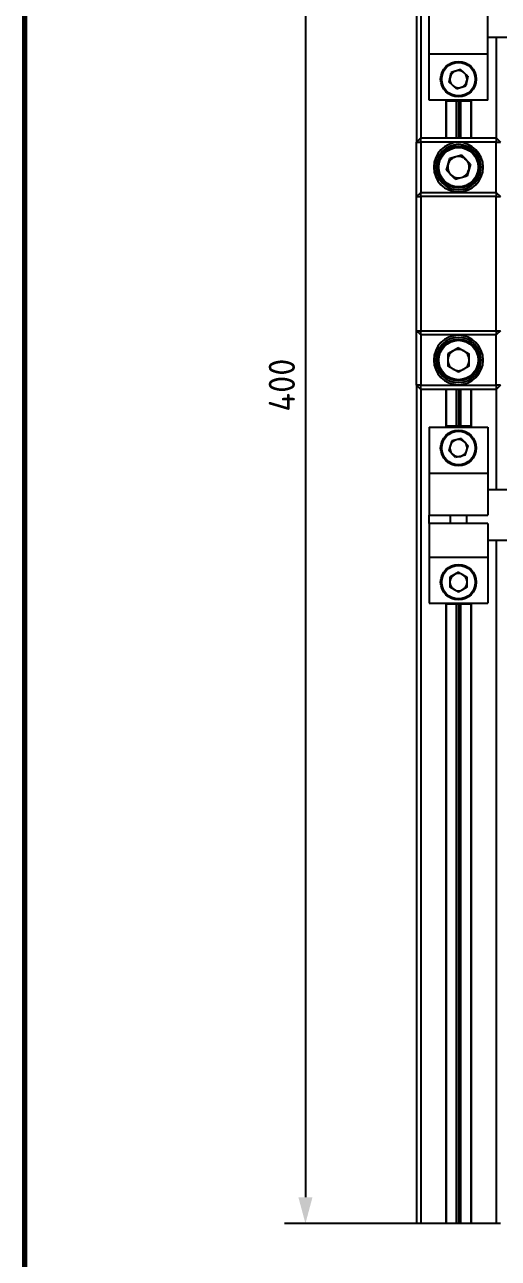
# Model space of a CAD drawing. Header units: millimetres. Extents: x 55 to 11032, y -227 to 3957.
# Drawn here: x 3195.9 to 3308.8, y 1990 to 2284.3 of the extents above; entities that cross this region are included whole.
import ezdxf

# ---------------------------------------------------------------- set-up
doc = ezdxf.new("R2010")
doc.units = ezdxf.units.MM
doc.header["$LTSCALE"] = 0.7
doc.header["$PDMODE"] = 35
doc.header["$PDSIZE"] = -4
doc.layers.get('0').update_dxf_attribs({"color": 255})
for name, color, linetype, lineweight in [('AM_5', 10, 'Continuous', 25), ('DIM', 94, 'Continuous', 25), ('KHUNGBV', 5, 'Continuous', 70)]:
    doc.layers.add(name, color=color, linetype=linetype, lineweight=lineweight)
doc.styles.add('TCVN-7284', font='tcvn+7284-2003r.ttf')
doc.dimstyles.new('TCVN_ISO-25_RadiusDia', dxfattribs={"dimtxt": 2.5, "dimasz": 2.5, "dimexe": 2, "dimexo": 0, "dimgap": 1, "dimtad": 1, "dimtoh": 1, "dimtxsty": 'TCVN-7284', "dimblk": 'Arrow', "dimcen": 0, "dimclrd": 256, "dimclre": 256, "dimclrt": 256, "dimadec": 0, "dimazin": 0, "dimtfac": 1, "dimtofl": 0, "dimtmove": 1, "dimatfit": 0, "dimldrblk": 'Arrow', "dimfxl": 1, "dimlwd": -1, "dimlwe": -1, "dimarcsym": 0})

# ---------------------------------------------------------------- blocks, each defined once
blk = doc.blocks.new('Arrow')
at = {"layer": 'DIM'}
blk.add_solid([(-1, 0.268), (-1, -0.268), (0, 0)], dxfattribs=at)
blk = doc.blocks.new('*D707')
at = {"layer": 'Defpoints', "color": 0, "ltscale": 0.2, "transparency": 16777216}
for p in [(3289.34, 2398.3), (3262.85, 1998.3), (3289.34, 1998.3)]:
    blk.add_point(p, dxfattribs=at)
at = {"layer": 'DIM', "ltscale": 0.2, "transparency": 16777216}
for p, q in [((3289.34, 2398.3), (3257.85, 2398.3)), ((3262.85, 2392.05), (3262.85, 2004.55)), ((3289.34, 1998.3), (3257.85, 1998.3))]:
    blk.add_line(p, q, dxfattribs=at)
at = {"layer": 'DIM', "ltscale": 0.2, "transparency": 16777216, "xscale": 6.25, "yscale": 6.25, "zscale": 6.25}
for p, rotation in [((3262.85, 2398.3), 90), ((3262.85, 1998.3), 270)]:
    blk.add_blockref('Arrow', p, dxfattribs=dict(at, rotation=rotation))
at = {"layer": 'DIM', "ltscale": 0.2, "transparency": 16777216, "insert": (3257.22, 2198.3), "char_height": 6.25, "attachment_point": 5, "rotation": 90, "style": 'TCVN-7284'}
blk.add_mtext('400', dxfattribs=at)
blk = doc.blocks.new('dfhjd')
at = {"layer": 'KHUNGBV', "color": 9, "ltscale": 5}
blk.add_line((6559.44, 2639.71), (6559.44, 3469.71), dxfattribs=at)

msp = doc.modelspace()

# ---------------------------------------------------------------- linework, layer by layer
at = {"color": 7, "linetype": 'Continuous', "lineweight": 25}
for p, q in [((3289.341, 2398.296), (3289.341, 2256.296)), ((3292.341, 2277.296), (3292.341, 2287.296)), ((3306.341, 2277.296), (3306.341, 2287.296)), ((3306.341, 2281.296), (3712.341, 2281.296)), ((3306.341, 2277.296), (3292.341, 2277.296)), ((3292.341, 2266.296), (3292.341, 2277.296)), ((3306.341, 2266.296), (3306.341, 2277.296)), ((3297.099, 2270.567), (3297.589, 2272.873)), ((3299.831, 2273.602), (3297.589, 2272.873)), ((3301.583, 2272.025), (3299.831, 2273.602)), ((3301.583, 2272.025), (3301.094, 2269.718)), ((3298.851, 2268.989), (3297.099, 2270.567)), ((3298.851, 2268.989), (3301.094, 2269.718)), ((3306.341, 2266.296), (3292.341, 2266.296)), ((3296.341, 2266.296), (3296.341, 2257.296)), ((3302.341, 2266.296), (3302.341, 2257.296)), ((3302.341, 2266.046), (3296.341, 2266.046)), ((3296.402, 2266.046), (3296.402, 2257.296)), ((3298.821, 2266.046), (3298.821, 2257.296)), ((3299.341, 2266.046), (3299.341, 2257.296)), ((3299.861, 2266.046), (3299.861, 2257.296)), ((3302.28, 2266.046), (3302.28, 2257.296)), ((3289.341, 2256.296), (3290.341, 2257.296)), ((3290.341, 2257.296), (3308.341, 2257.296)), ((3290.341, 2256.296), (3290.341, 2257.296)), ((3308.341, 2257.296), (3308.341, 2256.296)), ((3308.341, 2257.296), (3309.341, 2256.296)), ((3289.341, 2256.296), (3290.341, 2256.296)), ((3289.341, 2243.296), (3289.341, 2256.296)), ((3308.341, 2256.296), (3290.341, 2256.296)), ((3290.341, 2256.296), (3290.341, 2244.296)), ((3308.341, 2244.296), (3308.341, 2256.296)), ((3308.341, 2256.296), (3309.341, 2256.296)), ((3296.502, 2249.549), (3297.275, 2252.381)), ((3300.114, 2253.127), (3297.275, 2252.381)), ((3302.18, 2251.042), (3300.114, 2253.127)), ((3293.941, 2250.296), (3293.441, 2250.296)), ((3298.568, 2247.464), (3296.502, 2249.549)), ((3302.18, 2251.042), (3301.407, 2248.21)), ((3304.741, 2250.296), (3305.241, 2250.296)), ((3298.568, 2247.464), (3301.407, 2248.21)), ((3289.341, 2243.296), (3290.341, 2244.296)), ((3289.341, 2243.296), (3290.341, 2243.296)), ((3289.341, 2211.296), (3289.341, 2243.296)), ((3290.341, 2244.296), (3308.341, 2244.296)), ((3290.341, 2243.296), (3290.341, 2244.296)), ((3308.341, 2243.296), (3290.341, 2243.296)), ((3290.341, 2243.296), (3290.341, 2211.296)), ((3308.341, 2244.296), (3308.341, 2243.296)), ((3308.341, 2244.296), (3309.341, 2243.296)), ((3308.341, 2211.296), (3308.341, 2243.296)), ((3308.341, 2243.296), (3309.341, 2243.296)), ((3289.341, 2211.296), (3290.341, 2211.296)), ((3290.341, 2210.296), (3289.341, 2211.296)), ((3289.341, 2198.296), (3289.341, 2211.296)), ((3290.341, 2211.296), (3308.341, 2211.296)), ((3290.341, 2210.296), (3290.341, 2211.296)), ((3308.341, 2210.296), (3290.341, 2210.296)), ((3290.341, 2210.296), (3290.341, 2198.296)), ((3308.341, 2211.296), (3309.341, 2211.296)), ((3308.341, 2211.296), (3308.341, 2210.296)), ((3309.341, 2211.296), (3308.341, 2210.296)), ((3308.341, 2198.296), (3308.341, 2210.296)), ((3299.341, 2207.231), (3296.799, 2205.763)), ((3296.799, 2205.763), (3296.799, 2202.828)), ((3299.341, 2207.231), (3301.883, 2205.763)), ((3301.883, 2202.828), (3301.883, 2205.763)), ((3293.941, 2204.296), (3293.441, 2204.296)), ((3299.341, 2201.36), (3296.799, 2202.828)), ((3301.883, 2202.828), (3299.341, 2201.36)), ((3304.741, 2204.296), (3305.241, 2204.296)), ((3289.341, 2198.296), (3289.341, 1998.296)), ((3290.341, 2198.296), (3289.341, 2198.296)), ((3290.341, 2197.296), (3289.341, 2198.296)), ((3290.341, 2198.296), (3308.341, 2198.296)), ((3290.341, 2197.296), (3290.341, 2198.296)), ((3308.341, 2197.296), (3290.341, 2197.296)), ((3296.341, 2197.296), (3296.341, 2188.296)), ((3296.402, 2197.296), (3296.402, 2188.546)), ((3298.821, 2197.296), (3298.821, 2188.546)), ((3299.341, 2197.296), (3299.341, 2188.546)), ((3299.861, 2197.296), (3299.861, 2188.546)), ((3302.28, 2197.296), (3302.28, 2188.546)), ((3302.341, 2197.296), (3302.341, 2188.296)), ((3308.341, 2198.296), (3308.341, 2197.296)), ((3309.341, 2198.296), (3308.341, 2197.296)), ((3309.341, 2198.296), (3308.341, 2198.296)), ((3292.341, 2188.296), (3306.341, 2188.296)), ((3292.341, 2188.296), (3292.341, 2177.296)), ((3302.341, 2188.546), (3296.341, 2188.546)), ((3306.341, 2188.296), (3306.341, 2177.296)), ((3297.721, 2185.008), (3297.048, 2182.749)), ((3300.014, 2185.555), (3297.721, 2185.008)), ((3300.014, 2185.555), (3301.635, 2183.843)), ((3300.962, 2181.583), (3301.635, 2183.843)), ((3298.668, 2181.036), (3297.048, 2182.749)), ((3300.962, 2181.583), (3298.668, 2181.036)), ((3292.341, 2177.296), (3306.341, 2177.296)), ((3292.341, 2177.296), (3292.341, 2167.296)), ((3306.341, 2177.296), (3306.341, 2167.296)), ((3712.341, 2173.296), (3306.341, 2173.296)), ((3292.341, 2167.296), (3306.341, 2167.296)), ((3292.341, 2165.296), (3292.341, 2167.296)), ((3297.341, 2167.296), (3297.341, 2165.296)), ((3301.341, 2165.296), (3301.341, 2167.296)), ((3292.341, 2165.296), (3292.341, 2157.296)), ((3306.341, 2165.296), (3292.341, 2165.296)), ((3306.341, 2165.296), (3306.341, 2157.296)), ((3306.341, 2161.296), (3712.341, 2161.296)), ((3292.341, 2157.296), (3306.341, 2157.296)), ((3292.341, 2157.296), (3292.341, 2146.296)), ((3306.341, 2157.296), (3306.341, 2146.296)), ((3299.341, 2153.654), (3297.299, 2152.475)), ((3297.299, 2152.475), (3297.299, 2150.117)), ((3299.341, 2153.654), (3301.383, 2152.475)), ((3301.383, 2150.117), (3301.383, 2152.475)), ((3299.341, 2148.938), (3297.299, 2150.117)), ((3301.383, 2150.117), (3299.341, 2148.938)), ((3292.341, 2146.296), (3306.341, 2146.296)), ((3296.341, 2146.296), (3296.341, 1998.296)), ((3302.341, 2146.046), (3296.341, 2146.046)), ((3296.402, 2146.046), (3296.402, 1998.296)), ((3298.821, 2146.046), (3298.821, 1998.296)), ((3299.341, 2146.046), (3299.341, 1998.296)), ((3299.861, 2146.046), (3299.861, 1998.296)), ((3302.28, 2146.046), (3302.28, 1998.296)), ((3302.341, 2146.296), (3302.341, 1998.296)), ((3290.341, 1998.296), (3289.341, 1998.296)), ((3296.341, 1998.296), (3290.341, 1998.296)), ((3296.402, 1998.296), (3296.341, 1998.296)), ((3298.821, 1998.296), (3296.402, 1998.296)), ((3299.341, 1998.296), (3298.821, 1998.296)), ((3299.861, 1998.296), (3299.341, 1998.296)), ((3302.28, 1998.296), (3299.861, 1998.296)), ((3302.341, 1998.296), (3302.28, 1998.296)), ((3308.341, 1998.296), (3302.341, 1998.296)), ((3309.341, 1998.296), (3308.341, 1998.296))]:
    msp.add_line(p, q, dxfattribs=at)
at = {"color": 8, "linetype": 'Continuous', "lineweight": 25}
for p, q in [((3290.341, 2398.296), (3290.341, 2257.296)), ((3308.341, 2281.296), (3308.341, 2257.296)), ((3290.341, 2197.296), (3290.341, 1998.296)), ((3308.341, 2197.296), (3308.341, 2173.296)), ((3308.341, 2161.296), (3308.341, 1998.296))]:
    msp.add_line(p, q, dxfattribs=at)
at = {"color": 7, "linetype": 'Continuous', "lineweight": 25}
for centre, radius in [((3299.341, 2271.296), 4.25), ((3299.341, 2271.296), 4), ((3299.341, 2250.296), 5), ((3299.341, 2250.296), 4.7), ((3299.341, 2204.296), 5), ((3299.341, 2204.296), 4.7), ((3299.341, 2183.296), 4.25), ((3299.341, 2183.296), 4), ((3299.341, 2151.296), 4.25), ((3299.341, 2151.296), 4)]:
    msp.add_circle(centre, radius, dxfattribs=at)
for centre, radius, start, end in [((3299.341, 2271.296), 2.042, 108.00771, 168.00771), ((3299.341, 2271.296), 2.042, 48.00771, 108.00771), ((3299.341, 2271.296), 2.042, 348.00771, 48.00771), ((3299.341, 2271.296), 2.042, 168.00771, 228.00771), ((3299.341, 2271.296), 2.042, 228.00771, 288.00771), ((3299.341, 2271.296), 2.042, 288.00771, 348.00771), ((3299.341, 2250.296), 5.9, 0, 180), ((3299.341, 2250.296), 5.4, 0, 180), ((3299.341, 2250.296), 2.542, 104.73325, 164.73325), ((3299.341, 2250.296), 2.542, 44.73325, 104.73325), ((3299.341, 2250.296), 2.542, 344.73325, 44.73325), ((3299.341, 2250.296), 5.9, 180, 0), ((3299.341, 2250.296), 5.4, 180, 0), ((3299.341, 2250.296), 2.542, 164.73325, 224.73325), ((3299.341, 2250.296), 2.542, 224.73325, 284.73325), ((3299.341, 2250.296), 2.542, 284.73325, 344.73325), ((3299.341, 2204.296), 5.9, 0, 180), ((3299.341, 2204.296), 5.4, 0, 180), ((3299.341, 2204.296), 2.542, 120, 180), ((3299.341, 2204.296), 2.542, 60, 120), ((3299.341, 2204.296), 2.542, 0, 60), ((3299.341, 2204.296), 5.9, 180, 0), ((3299.341, 2204.296), 5.4, 180, 0), ((3299.341, 2204.296), 2.542, 180, 240), ((3299.341, 2204.296), 2.542, 240, 300), ((3299.341, 2204.296), 2.542, 300, 0), ((3299.341, 2183.296), 2.042, 163.41664, 223.41664), ((3299.341, 2183.296), 2.042, 103.41664, 163.41664), ((3299.341, 2183.296), 2.042, 43.41664, 103.41664), ((3299.341, 2183.296), 2.042, 343.41664, 43.41664), ((3299.341, 2183.296), 2.042, 223.41664, 283.41664), ((3299.341, 2183.296), 2.042, 283.41664, 343.41664), ((3299.341, 2151.296), 2.042, 120, 180), ((3299.341, 2151.296), 2.042, 60, 120), ((3299.341, 2151.296), 2.042, 0, 60), ((3299.341, 2151.296), 2.042, 180, 240), ((3299.341, 2151.296), 2.042, 240, 300), ((3299.341, 2151.296), 2.042, 300, 0)]:
    msp.add_arc(centre, radius, start, end, dxfattribs=at)

# ---------------------------------------------------------------- block references
at = {"layer": 'AM_5'}
msp.add_blockref('dfhjd', (-3363.534, -960.28), dxfattribs=at)

# ---------------------------------------------------------------- dimensions: what is measured, and where the dimension line sits
at = {"layer": 'DIM', "ltscale": 0.2}
dim = msp.add_linear_dim(base=(3262.848, 1998.296), p1=(3289.341, 2398.296), p2=(3289.341, 1998.296), angle=90, dimstyle='TCVN_ISO-25_RadiusDia', override={"dimscale": 2.5}, dxfattribs=at)
dim.commit()
dim.dimension.update_dxf_attribs({"geometry": '*D707', "text_midpoint": (3257.223, 2198.296)})

doc.saveas('drawing.dxf')
